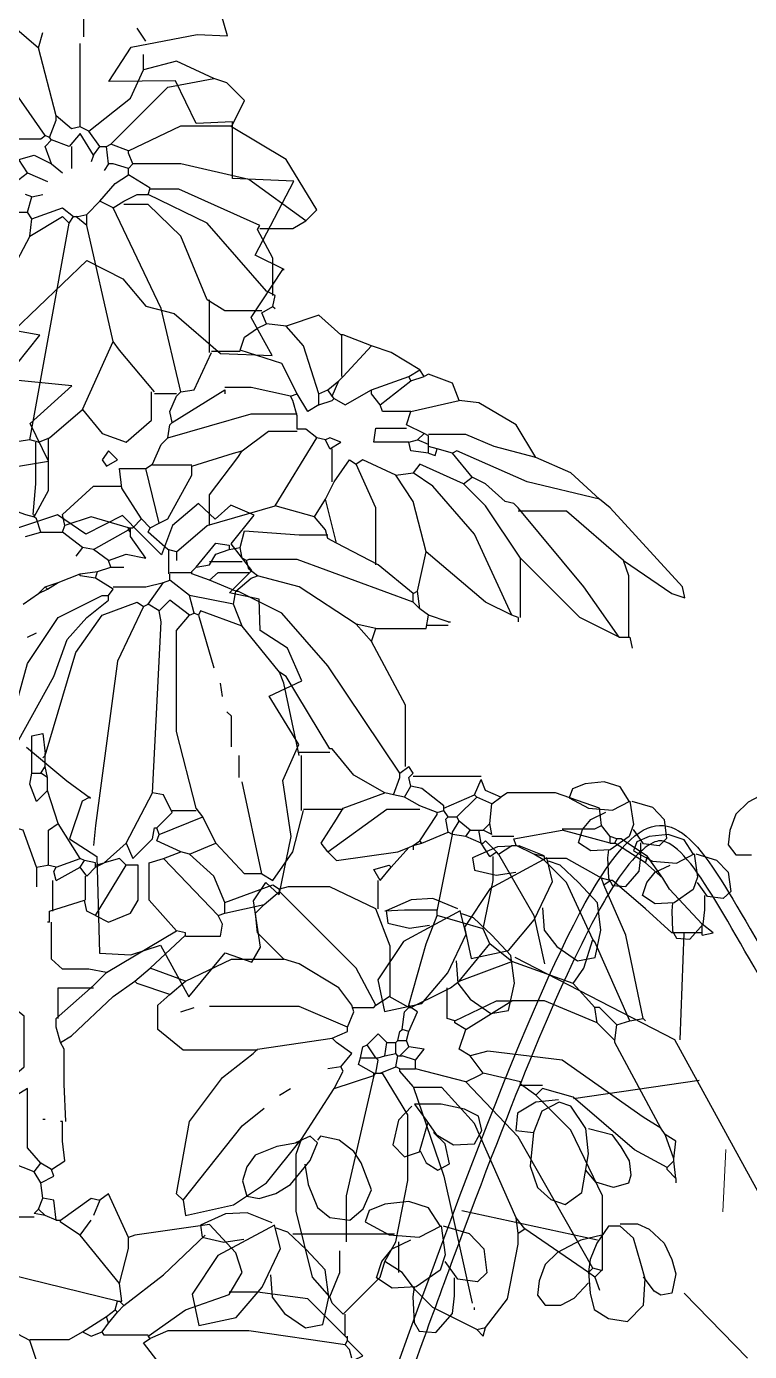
# Model space of a CAD drawing. Header units: metres. Extents: x 10 to 239, y 2 to 253.
# Drawn here: x 24.357 to 26.667, y 180.342 to 184.575 of the extents above; entities that cross this region are included whole.
import ezdxf

# ---------------------------------------------------------------- set-up
doc = ezdxf.new("R2010")
doc.units = ezdxf.units.M
doc.header["$MEASUREMENT"] = 0
doc.layers.add('1lianas', color=9, linetype='Continuous')
doc.layers.add('bloques ARBOLES', color=7, linetype='Continuous', true_color=0xb8d897)

# ---------------------------------------------------------------- blocks, each defined once
blk = doc.blocks.new('A$C3F3B40B0')
at = {"layer": 'bloques ARBOLES'}
for p, q in [((642.1, 1887.6), (617.8, 1885)), ((662.2, 1881.1), (642.1, 1887.6)), ((601.9, 1878.5), (597.7, 1866.9)), ((617.8, 1885), (601.9, 1878.5)), ((673.9, 1863), (662.2, 1881.1)), ((854.9, 1877.2), (825.3, 1861.7)), ((597.7, 1866.9), (622, 1854)), ((622, 1854), (652.7, 1851.4)), ((652.7, 1851.4), (674.9, 1863)), ((674.9, 1863), (679.2, 1833.3)), ((677.1, 1863), (703.5, 1855.3)), ((703.5, 1855.3), (718.4, 1839.7)), ((825.3, 1861.7), (809.4, 1846.2)), ((614.6, 1826.8), (625.2, 1839.7)), ((625.2, 1839.7), (644.2, 1848.8)), ((718.4, 1839.7), (721.5, 1815.2)), ((809.4, 1846.2), (802, 1825.5)), ((609.3, 1810), (614.6, 1826.8)), ((679.2, 1833.3), (673.9, 1817.8)), ((691.9, 1808.7), (679.2, 1826.8)), ((723.6, 1820.4), (699.3, 1817.8)), ((743.8, 1813.9), (723.6, 1820.4)), ((802, 1825.5), (799.9, 1807.4)), ((506.6, 1804.8), (474.8, 1790.6)), ((534.1, 1806.1), (506.6, 1804.8)), ((565.9, 1793.2), (534.1, 1806.1)), ((625.2, 1799.7), (609.3, 1810)), ((673.9, 1817.8), (649.5, 1801)), ((683.4, 1811.3), (679.2, 1799.7)), ((699.3, 1817.8), (683.4, 1811.3)), ((688.7, 1791.9), (688.7, 1810)), ((712, 1806.1), (691.9, 1808.7)), ((721.5, 1815.2), (712, 1806.1)), ((755.4, 1795.8), (743.8, 1813.9)), ((799.9, 1807.4), (809.4, 1794.5)), ((474.8, 1790.6), (477, 1775.1)), ((569.1, 1790.6), (497.1, 1751.8)), ((576.5, 1760.9), (569.1, 1790.6)), ((586, 1781.6), (571.2, 1786.7)), ((649.5, 1801), (625.2, 1799.7)), ((647.4, 1801), (646.4, 1790.6)), ((646.4, 1790.6), (647.4, 1764.8)), ((679.2, 1799.7), (703.5, 1786.7)), ((686.6, 1773.8), (688.7, 1791.9)), ((703.5, 1786.7), (734.2, 1784.2)), ((734.2, 1784.2), (756.5, 1795.8)), ((756.5, 1795.8), (760.7, 1766.1)), ((758.6, 1795.8), (785.1, 1788)), ((785.1, 1788), (799.9, 1772.5)), ((809.4, 1794.5), (829.5, 1794.5)), ((477, 1775.1), (504.5, 1768.6)), ((504.5, 1768.6), (529.9, 1772.5)), ((609.3, 1759.6), (586, 1781.6)), ((669.7, 1754.4), (686.6, 1773.8)), ((696.1, 1759.6), (706.7, 1772.5)), ((706.7, 1772.5), (725.8, 1781.6)), ((799.9, 1772.5), (803.1, 1748)), ((553.2, 1711.8), (576.5, 1760.9)), ((633.7, 1733.7), (609.3, 1759.6)), ((647.4, 1764.8), (652.7, 1755.7)), ((652.7, 1755.7), (669.7, 1754.4)), ((690.8, 1742.8), (696.1, 1759.6)), ((760.7, 1766.1), (755.4, 1750.5)), ((773.4, 1741.5), (760.7, 1759.6)), ((396.5, 1737.6), (364.7, 1723.4)), ((424, 1738.9), (396.5, 1737.6)), ((455.8, 1726), (424, 1738.9)), ((497.1, 1751.8), (464.3, 1702.7)), ((706.7, 1732.4), (690.8, 1742.8)), ((755.4, 1750.5), (731.1, 1733.7)), ((770.2, 1724.7), (770.2, 1742.8)), ((793.5, 1738.9), (773.4, 1741.5)), ((803.1, 1748), (793.5, 1738.9)), ((364.7, 1723.4), (366.9, 1707.9)), ((459, 1723.4), (387, 1684.6)), ((466.4, 1693.7), (459, 1723.4)), ((475.9, 1714.3), (461.1, 1719.5)), ((563.8, 1727.3), (565.9, 1698.8)), ((637.9, 1698.8), (633.7, 1733.7)), ((731.1, 1733.7), (706.7, 1732.4)), ((728.9, 1733.7), (727.9, 1723.4)), ((727.9, 1723.4), (728.9, 1697.5)), ((768.1, 1706.6), (770.2, 1724.7)), ((366.9, 1707.9), (394.4, 1701.4)), ((394.4, 1701.4), (419.8, 1705.3)), ((464.3, 1702.7), (472.7, 1662.6)), ((499.2, 1692.4), (475.9, 1714.3)), ((520.4, 1673), (553.2, 1711.8)), ((751.2, 1687.2), (768.1, 1706.6)), ((443.1, 1644.5), (466.4, 1693.7)), ((523.5, 1666.5), (499.2, 1692.4)), ((565.9, 1698.8), (581.8, 1678.1)), ((630.5, 1663.9), (637.9, 1698.8)), ((728.9, 1697.5), (734.2, 1688.5)), ((734.2, 1688.5), (751.2, 1687.2)), ((738.5, 1559.2), (743.8, 1694.9)), ((387, 1684.6), (354.1, 1635.5)), ((472.7, 1662.6), (520.4, 1673)), ((581.8, 1678.1), (608.2, 1660)), ((453.7, 1660), (455.8, 1631.6)), ((527.8, 1631.6), (523.5, 1666.5)), ((732.1, 1559.2), (528.8, 1663.9)), ((608.2, 1660), (630.5, 1663.9)), ((354.1, 1635.5), (362.6, 1595.4)), ((410.3, 1605.7), (443.1, 1644.5)), ((455.8, 1631.6), (471.7, 1610.9)), ((520.4, 1596.7), (527.8, 1631.6)), ((362.6, 1595.4), (410.3, 1605.7)), ((471.7, 1610.9), (498.1, 1592.8)), ((498.1, 1592.8), (520.4, 1596.7)), ((953.4, 1154.5), (732.1, 1559.2)), ((762.8, 1507.5), (603, 1484.2)), ((583.9, 1482.9), (555.3, 1480.3)), ((397.6, 1475.2), (380.6, 1457.1)), ((434.6, 1477.7), (400.7, 1477.7)), ((400.7, 1477.7), (415.6, 1457.1)), ((464.3, 1471.3), (434.6, 1477.7)), ((482.3, 1462.2), (464.3, 1471.3)), ((532, 1466.1), (529.9, 1444.1)), ((555.3, 1480.3), (532, 1466.1)), ((562.7, 1468.7), (552.1, 1441.5)), ((585, 1480.3), (562.7, 1468.7)), ((599.8, 1475.2), (585, 1480.3)), ((618.8, 1446.7), (599.8, 1475.2)), ((380.6, 1457.1), (373.2, 1426)), ((407.1, 1417), (417.7, 1453.2)), ((415.6, 1457.1), (428.3, 1439)), ((486.5, 1444.1), (482.3, 1462.2)), ((268.1, 1436.7), (249.6, 1428.6)), ((277.4, 1428.6), (268.1, 1436.7)), ((281.4, 1436.7), (277.4, 1431.8)), ((305.2, 1431.8), (281.4, 1436.7)), ((439.9, 1427.3), (425.1, 1441.5)), ((428.3, 1439), (450.5, 1426)), ((477, 1427.3), (486.5, 1444.1)), ((529.9, 1444.1), (552.1, 1441.5)), ((552.1, 1441.5), (547.9, 1398.9)), ((622, 1414.4), (618.8, 1446.7)), ((622, 1446.7), (651.7, 1439)), ((651.7, 1439), (663.3, 1423.4)), ((225.8, 1423.8), (198, 1412.5)), ((252.2, 1428.6), (225.8, 1423.8)), ((268.1, 1406), (277.4, 1428.6)), ((323.7, 1417.3), (305.2, 1431.8)), ((333, 1402.8), (323.7, 1417.3)), ((373.2, 1426), (388, 1410.5)), ((388, 1410.5), (407.1, 1417)), ((408.1, 1418.3), (415.6, 1402.8)), ((445.2, 1401.5), (439.9, 1427.3)), ((450.5, 1426), (477, 1427.3)), ((663.3, 1423.4), (673.9, 1405.3)), ((198, 1412.5), (187.4, 1397.9)), ((243, 1375.3), (268.1, 1406)), ((261.5, 1401.1), (265.5, 1375.3)), ((346.2, 1368.8), (333, 1402.8)), ((415.6, 1402.8), (430.4, 1393.7)), ((430.4, 1393.7), (445.2, 1401.5)), ((547.9, 1398.9), (557.4, 1371.7)), ((613.5, 1365.3), (622, 1414.4)), ((673.9, 1405.3), (676, 1387.2)), ((187.4, 1397.9), (182.1, 1380.1)), ((631.5, 1378.2), (618.8, 1393.7)), ((676, 1387.2), (672.8, 1376.9)), ((182.1, 1380.1), (187.4, 1360.7)), ((224.5, 1364), (243, 1375.3)), ((265.5, 1375.3), (277.4, 1346.2)), ((335.6, 1344.6), (346.2, 1368.8)), ((557.4, 1371.7), (574.4, 1356.2)), ((592.4, 1349.8), (613.5, 1365.3)), ((653.8, 1371.7), (631.5, 1378.2)), ((672.8, 1376.9), (653.8, 1371.7)), ((187.4, 1360.7), (203.3, 1357.5)), ((203.3, 1357.5), (224.5, 1364)), ((363.1, 1350.4), (343.3, 1342.3)), ((393.6, 1353.6), (363.1, 1350.4)), ((418.7, 1345.6), (393.6, 1353.6)), ((574.4, 1356.2), (592.4, 1349.8)), ((160.4, 1338.1), (128.6, 1323.9)), ((187.9, 1339.4), (160.4, 1338.1)), ((219.7, 1326.5), (187.9, 1339.4)), ((277.4, 1346.2), (293.3, 1333.3)), ((293.3, 1333.3), (318.4, 1330)), ((318.4, 1330), (335.6, 1344.6)), ((343.3, 1342.3), (338, 1327.8)), ((433.3, 1322.9), (418.7, 1345.6)), ((633.7, 1304.5), (461.1, 1342)), ((128.6, 1323.9), (130.8, 1308.4)), ((222.9, 1323.9), (150.9, 1285.1)), ((230.3, 1294.2), (222.9, 1323.9)), ((239.8, 1314.8), (225, 1320)), ((263.1, 1292.9), (239.8, 1314.8)), ((338, 1327.8), (368.4, 1311.6)), ((406.8, 1308.4), (434.6, 1322.9)), ((434.6, 1322.9), (439.9, 1285.8)), ((437.3, 1322.9), (470.3, 1313.2)), ((647.4, 1322.6), (632.6, 1300.6)), ((662.2, 1322.6), (647.4, 1322.6)), ((662.2, 1325.2), (684.5, 1325.2)), ((679.2, 1307.1), (662.2, 1322.6)), ((684.5, 1325.2), (699.3, 1318.7)), ((699.3, 1318.7), (718.4, 1300.6)), ((130.8, 1308.4), (158.3, 1301.9)), ((158.3, 1301.9), (183.7, 1305.8)), ((375.3, 1312.3), (246.2, 1312.3)), ((368.4, 1311.6), (406.8, 1308.4)), ((372.4, 1293.8), (396.2, 1305.1)), ((470.3, 1313.2), (488.9, 1293.8)), ((612.5, 1304.5), (582.8, 1289)), ((638.9, 1311), (612.5, 1304.5)), ((632.6, 1300.6), (624.1, 1279.9)), ((688.7, 1274.8), (679.2, 1307.1)), ((718.4, 1300.6), (727.9, 1279.9)), ((150.9, 1285.1), (118, 1236)), ((207, 1245), (230.3, 1294.2)), ((287.4, 1267), (263.1, 1292.9)), ((359.2, 1277.7), (372.4, 1293.8)), ((439.9, 1285.8), (433.3, 1266.4)), ((488.9, 1293.8), (492.8, 1263.1)), ((582.8, 1289), (567, 1273.5)), ((291.7, 1232.1), (287.4, 1267)), ((352.6, 1256.7), (359.2, 1277.7)), ((433.3, 1266.4), (402.8, 1245.4)), ((455.8, 1255), (439.9, 1277.7)), ((567, 1273.5), (559.5, 1252.8)), ((624.1, 1279.9), (622, 1264.4)), ((622, 1264.4), (624.1, 1237.3)), ((694, 1255.4), (688.7, 1274.8)), ((727.9, 1279.9), (733.2, 1261.8)), ((217.6, 1260.5), (219.7, 1232.1)), ((372.4, 1243.7), (352.6, 1256.7)), ((451.8, 1234), (451.8, 1256.7)), ((480.9, 1251.8), (455.8, 1255)), ((492.8, 1263.1), (480.9, 1251.8)), ((559.5, 1252.8), (557.4, 1234.7)), ((604, 1230.8), (622, 1250.2)), ((705.6, 1239.9), (691.9, 1258)), ((691.9, 1221.8), (694, 1255.4)), ((733.2, 1261.8), (727.9, 1237.3)), ((118, 1236), (126.5, 1195.9)), ((174.2, 1206.2), (207, 1245)), ((219.7, 1232.1), (235.6, 1211.4)), ((284.3, 1197.2), (291.7, 1232.1)), ((402.8, 1245.4), (372.4, 1243.7)), ((400.2, 1245.4), (398.9, 1232.4)), ((398.9, 1232.4), (400.2, 1200.1)), ((449.2, 1211.4), (451.8, 1234)), ((557.4, 1234.7), (567, 1221.8)), ((587.1, 1221.8), (604, 1230.8)), ((624.1, 1237.3), (629.4, 1216.6)), ((714.1, 1234.7), (705.6, 1239.9)), ((727.9, 1237.3), (714.1, 1234.7)), ((824.2, 1154.5), (743.8, 1237.3)), ((567, 1221.8), (587.1, 1221.8)), ((629.4, 1216.6), (647.4, 1205)), ((671.8, 1201.1), (691.9, 1221.8)), ((126.5, 1195.9), (174.2, 1206.2)), ((235.6, 1211.4), (262, 1193.3)), ((262, 1193.3), (284.3, 1197.2)), ((400.2, 1200.1), (406.8, 1188.8)), ((428, 1187.2), (449.2, 1211.4)), ((647.4, 1205), (671.8, 1201.1)), ((406.8, 1188.8), (428, 1187.2))]:
    blk.add_line(p, q, dxfattribs=at)
blk = doc.blocks.new('Palm2-e')
at = {"layer": 'bloques ARBOLES', "lineweight": 5}
blk.add_line((-1.9238, 1.9833), (-1.9329, 1.7841), dxfattribs=at)
blk = doc.blocks.new('A$C1A515F75')
at = {"linetype": 'Continuous'}
for points in [[(527.1, 2062.5), (527.1, 2033.2)], [(474.8, 2029.5), (482.1, 2040.5)], [(682, 2016.7), (654.5, 2035), (612.3, 2041.4), (584.8, 2041.4), (564.7, 2024)], [(564.7, 2024), (561, 2036.9)], [(476.7, 2005.7), (476.7, 2018.5)], [(529.8, 1958), (529.8, 2027.7)], [(550, 1967.2), (564.7, 2024)], [(418, 1998.4), (449.2, 2013), (476.7, 2005.7)], [(403.3, 1958), (392.3, 1980), (407, 1994.7), (418, 1998.4)], [(504.2, 1943.4), (456.5, 1991), (418, 1998.4)], [(522.5, 1954.4), (487.7, 1981.9), (476.7, 2005.7)], [(559.2, 1950.7), (592.2, 1998.4)], [(529.8, 1958), (537.2, 1956.2), (550, 1967.2)], [(555.5, 1948.9), (550, 1963.5), (550, 1967.2)], [(341, 1879.2), (331.8, 1888.4), (357.5, 1930.5), (403.3, 1958)], [(489.5, 1937.9), (445.5, 1958.9), (403.3, 1958.9)], [(513.3, 1941.5), (522.5, 1954.4)], [(518.8, 1934.2), (529.8, 1952.5), (539, 1941.5)], [(522.5, 1954.4), (529.8, 1958)], [(489.5, 1937.9), (504.2, 1943.4)], [(507.8, 1941.5), (504.2, 1943.4)], [(506, 1926.9), (507.8, 1941.5)], [(513.3, 1941.5), (507.8, 1941.5)], [(518.8, 1934.2), (513.3, 1941.5)], [(537.2, 1941.5), (537.2, 1923.2)], [(539, 1941.5), (553.7, 1947)], [(553.7, 1947), (555.5, 1948.9)], [(553.7, 1926.9), (559.2, 1941.5), (553.7, 1947)], [(555.5, 1948.9), (559.2, 1950.7)], [(586.7, 1947.9), (562.8, 1947.9), (559.2, 1950.7)], [(485.8, 1926.9), (489.5, 1936), (489.5, 1937.9)], [(518.8, 1934.2), (520.7, 1928.7)], [(573.8, 1919.5), (581.2, 1930.5), (568.3, 1934.2), (553.7, 1926.9)], [(341, 1879.2), (388.7, 1914), (445.5, 1926.9), (485.8, 1926.9)], [(489.5, 1923.2), (485.8, 1926.9)], [(489.5, 1923.2), (502.3, 1926.9), (506, 1926.9)], [(489.5, 1917.7), (489.5, 1923.2)], [(506, 1926.9), (509.7, 1921.4)], [(553.7, 1926.9), (544.5, 1919.5)], [(573.8, 1919.5), (557.3, 1912.2)], [(581.2, 1914), (573.8, 1919.5)], [(471.2, 1906.7), (489.5, 1917.7)], [(513.3, 1895.7), (500.5, 1910.4), (489.5, 1917.7)], [(366.7, 1816.9), (374, 1820.5), (423.5, 1877.4), (473, 1901.2)], [(379.5, 1875.5), (447.3, 1905.8), (471.2, 1905.8)], [(473, 1901.2), (471.2, 1906.7)], [(493.2, 1895.7), (482.1, 1901.2), (473, 1901.2)], [(570.2, 1899.4), (561, 1901.2)], [(570.2, 1899.4), (575.7, 1901.2)], [(573.8, 1886.5), (570.2, 1899.4)], [(423.5, 1813.2), (445.5, 1866.4), (473, 1892.9), (493.2, 1892.9)], [(445.5, 1736.2), (462, 1805.9), (502.3, 1890.2)], [(502.3, 1890.2), (493.2, 1895.7)], [(502.3, 1890.2), (513.3, 1895.7)], [(524.3, 1884.7), (513.3, 1895.7)], [(570.2, 1881), (544.5, 1890.2), (535.3, 1882.9)], [(570.2, 1881), (573.8, 1886.5)], [(581.2, 1886.5), (573.8, 1886.5)], [(379.5, 1872.8), (352, 1872.8), (341, 1879.2)], [(368.5, 1816.9), (368.5, 1848), (381.3, 1871.9), (379.5, 1875.5)], [(502.3, 1778.4), (524.3, 1875.5)], [(524.3, 1875.5), (524.3, 1884.7)], [(531.7, 1882.9), (524.3, 1884.7)], [(524.3, 1875.5), (533.5, 1882.9)], [(533.5, 1882.9), (531.7, 1882.9)], [(535.3, 1882.9), (533.5, 1882.9)], [(539, 1877.4), (535.3, 1882.9)], [(572, 1866.4), (544.5, 1882.9), (539, 1877.4)], [(572, 1695.9), (539, 1877.4)], [(572, 1866.4), (570.2, 1881)], [(572, 1866.4), (588.5, 1835.2)], [(368.5, 1807.7), (366.7, 1816.9)], [(368.5, 1807.7), (366.7, 1805.9)], [(377.7, 1802.2), (368.5, 1807.7)], [(377.7, 1804), (408.8, 1804), (423.5, 1813.2)], [(421.7, 1769.2), (421.7, 1813.2)], [(311.7, 1783.9), (330, 1800.4), (357.5, 1791.2)], [(374, 1793), (377.7, 1802.2)], [(330, 1734.4), (342.8, 1774.7), (357.5, 1791.2)], [(357.5, 1791.2), (374, 1793)], [(396, 1771), (392.3, 1782), (381.3, 1789.4), (374, 1793)], [(245.7, 1754.5), (269.5, 1769.2), (286, 1774.7)], [(286, 1774.7), (309.8, 1783.9), (311.7, 1783.9)], [(309.8, 1749), (286, 1774.7)], [(310.8, 1749), (310.8, 1783.9)], [(467.5, 1736.2), (496.8, 1771), (502.3, 1778.4)], [(528, 1721.5), (502.3, 1778.4)], [(348.3, 1734.4), (361.2, 1760), (396, 1771)], [(419.8, 1770.1), (396, 1770.1)], [(445.5, 1736.2), (434.5, 1738), (419.8, 1769.2)], [(242, 1749), (245.7, 1754.5)], [(254.8, 1749), (245.7, 1754.5)], [(212.7, 1728.9), (218.2, 1743.5), (238.3, 1750.9), (242, 1749)], [(253, 1745.4), (242, 1749)], [(253, 1745.4), (254.8, 1749)], [(278.7, 1725.2), (253, 1745.4)], [(286, 1738), (254.8, 1749)], [(313.5, 1745.4), (309.8, 1749)], [(319, 1732.5), (313.5, 1745.4)], [(322.7, 1738), (313.5, 1745.4)], [(278.7, 1725.2), (286, 1734.4), (286, 1738)], [(317.2, 1730.7), (308, 1725.2), (286, 1738)], [(317.2, 1730.7), (319, 1732.5)], [(330, 1725.2), (319, 1728.9), (317.2, 1730.7)], [(319, 1732.5), (322.7, 1738)], [(330, 1734.4), (322.7, 1738)], [(330, 1725.2), (330, 1734.4)], [(330, 1725.2), (339.2, 1719.7), (348.3, 1734.4)], [(353.8, 1732.5), (348.3, 1734.4)], [(348.3, 1716), (352, 1728.9), (353.8, 1732.5)], [(353.8, 1732.5), (386.8, 1739.9), (408.8, 1739.9)], [(452.8, 1710.5), (408.8, 1738)], [(408.8, 1738), (408.8, 1734.4)], [(449.2, 1732.5), (445.5, 1736.2)], [(449.2, 1734.4), (467.5, 1734.4)], [(452.8, 1710.5), (454.7, 1719.7), (449.2, 1732.5)], [(528, 1721.5), (511.5, 1701.4), (491.3, 1694), (470.2, 1712.4), (470.2, 1736.2)], [(148.5, 1681.2), (165, 1708.7), (196.2, 1727), (212.7, 1728.9)], [(253, 1719.7), (212.7, 1728.9)], [(253, 1719.7), (276.8, 1719.7), (278.7, 1725.2)], [(256.7, 1708.7), (253, 1719.7)], [(555.5, 1697.7), (528, 1721.5)], [(242, 1701.4), (256.7, 1708.7)], [(456.5, 1697.7), (386.8, 1717.9), (348.3, 1717.9)], [(348.3, 1705), (348.3, 1716)], [(456.5, 1697.7), (454.7, 1708.7), (452.8, 1710.5)], [(148.5, 1681.2), (183.3, 1690.4), (207.2, 1700.4), (238.3, 1700.4)], [(238.3, 1699.5), (242, 1701.4)], [(238.3, 1694), (238.3, 1699.5)], [(247.5, 1695.9), (242, 1701.4)], [(254.8, 1694), (284.2, 1694), (282.3, 1705.9), (256.7, 1705.9)], [(320.8, 1688.5), (311.7, 1694), (320.8, 1697.7), (324.5, 1695.9)], [(324.5, 1695.9), (331.8, 1697.7)], [(331.8, 1697.7), (341, 1705), (348.3, 1705)], [(366.7, 1640.9), (331.8, 1697.7)], [(394.2, 1686.7), (372.2, 1703.2), (348.3, 1703.2)], [(469.3, 1675.7), (462, 1692.2), (456.5, 1697.7)], [(564.7, 1694), (555.5, 1697.7)], [(568.3, 1631.7), (556.4, 1653.7), (556.4, 1697.7)], [(572, 1695.9), (584.8, 1694), (590.3, 1697.7)], [(95.3, 1646.4), (155.8, 1661), (214.5, 1686.7), (218.2, 1684.9)], [(218.2, 1684.9), (231, 1688.5)], [(231, 1688.5), (238.3, 1690.4)], [(238.3, 1684.9), (232.8, 1683), (231, 1688.5)], [(238.3, 1692.2), (247.5, 1695.9)], [(238.3, 1684.9), (253, 1686.7), (254.8, 1694)], [(238.3, 1692.2), (238.3, 1694)], [(238.3, 1690.4), (238.3, 1692.2)], [(238.3, 1684.9), (238.3, 1690.4)], [(254.8, 1694), (247.5, 1695.9)], [(319, 1661), (319, 1688.5)], [(320.8, 1688.5), (324.5, 1695.9)], [(421.7, 1624.4), (421.7, 1650), (397.8, 1681.2), (394.2, 1686.7)], [(436.3, 1673.9), (401.5, 1684.9), (394.2, 1686.7)], [(507.8, 1673.9), (498.7, 1679.4), (506, 1686.7), (511.5, 1679.4), (507.8, 1673.9)], [(564.7, 1694), (572, 1695.9)], [(569.3, 1633.5), (567, 1659.2), (567, 1694)], [(95.3, 1646.4), (119.2, 1668.4), (148.5, 1681.2)], [(201.7, 1664.7), (218.2, 1684.9)], [(209, 1659.2), (245.7, 1675.7), (251.2, 1668.4)], [(265.8, 1666.5), (293.3, 1679.4), (298.9, 1675.7)], [(282.3, 1591.4), (282.3, 1639), (298.9, 1675.7)], [(317.2, 1661), (304.3, 1679.4), (298.9, 1675.7)], [(436.3, 1674.8), (469.3, 1674.8)], [(474.8, 1672), (469.3, 1675.7)], [(168.7, 1549.2), (199.8, 1617), (234.7, 1657.4), (251.2, 1668.4)], [(174.2, 1644.5), (190.7, 1659.2), (201.7, 1664.7)], [(209, 1659.2), (201.7, 1664.7)], [(240.2, 1602.4), (251.2, 1644.5), (265.8, 1666.5)], [(265.8, 1666.5), (251.2, 1668.4)], [(463.8, 1626.2), (456.5, 1629.9), (436.3, 1666.5), (436.3, 1673.9)], [(463.8, 1626.2), (474.8, 1672)], [(495, 1655.5), (496.8, 1672), (476.7, 1672), (474.8, 1672)], [(161.4, 1596.9), (190.7, 1640.9), (209, 1659.2)], [(324.5, 1646.4), (317.2, 1661)], [(478.5, 1629.9), (495, 1655.5)], [(542.6, 1624.4), (544.5, 1633.5), (518.8, 1657.4), (495, 1657.4)], [(75.2, 1595), (34.8, 1567.5), (23.9, 1563.9), (25.7, 1573), (86.2, 1639), (95.3, 1646.4)], [(163.2, 1639), (166.8, 1642.7)], [(166.8, 1642.7), (174.2, 1644.5)], [(166.8, 1642.7), (174.2, 1644.5)], [(315.3, 1609.7), (324.5, 1646.4)], [(333.7, 1631.7), (324.5, 1646.4)], [(75.2, 1595), (122.8, 1636.3), (163.2, 1636.3)], [(78.8, 1530.9), (108.2, 1573), (163.2, 1639)], [(322.7, 1613.4), (324.5, 1620.7), (333.7, 1631.7)], [(333.7, 1631.7), (366.7, 1640.9)], [(423.5, 1624.4), (366.7, 1640.9)], [(471.2, 1622.5), (478.5, 1629.9)], [(485.8, 1622.5), (478.5, 1629.9)], [(489.5, 1622.5), (520.7, 1631.7), (542.6, 1624.4)], [(562.8, 1618.9), (566.5, 1629.9), (568.3, 1631.7)], [(601.3, 1631.7), (595.8, 1640.9), (575.7, 1633.5), (568.3, 1631.7)], [(568.3, 1631.7), (568.3, 1633.5)], [(396, 1606), (392.3, 1619.8), (346.5, 1616.6), (322.7, 1616.6)], [(449.2, 1602.4), (423.5, 1624.4)], [(456.5, 1604.2), (473, 1618.9), (471.2, 1622.5)], [(471.2, 1622.5), (463.8, 1626.2)], [(506, 1595), (491.3, 1600.5), (474.8, 1596.9), (487.7, 1615.2), (487.7, 1618.9)], [(487.7, 1622.5), (485.8, 1622.5)], [(487.7, 1618.9), (487.7, 1622.5)], [(489.5, 1620.7), (487.7, 1622.5)], [(489.5, 1622.5), (487.7, 1622.5)], [(487.7, 1618.9), (489.5, 1620.7)], [(489.5, 1620.7), (489.5, 1622.5)], [(518.8, 1604.2), (489.5, 1620.7)], [(528, 1606), (544.5, 1618.9)], [(544.5, 1618.9), (542.6, 1624.4)], [(562.8, 1618.9), (544.5, 1618.9)], [(575.7, 1615.2), (562.8, 1618.9)], [(280.5, 1591.4), (315.3, 1609.7)], [(315.3, 1609.7), (322.7, 1613.4)], [(432.7, 1589.5), (416.2, 1609.7), (405.1, 1607.9), (405.1, 1604.2)], [(78.8, 1530.9), (111.8, 1547.4), (161.4, 1596.9)], [(161.4, 1547.4), (161.4, 1569.4), (161.4, 1596.9)], [(168.7, 1549.2), (190.7, 1560.2), (240.2, 1602.4)], [(247.5, 1569.4), (240.2, 1602.4)], [(390.5, 1595), (394.2, 1596.9)], [(394.2, 1596.9), (396, 1606)], [(405.1, 1604.2), (396, 1606)], [(421.7, 1591.4), (416.2, 1600.5), (405.1, 1604.2)], [(449.2, 1602.4), (456.5, 1604.2)], [(449.2, 1602.4), (449.2, 1595)], [(455.6, 1584), (455.6, 1604.2)], [(506, 1595), (518.8, 1604.2)], [(518.8, 1604.2), (528, 1606)], [(528, 1606), (533.5, 1598.7)], [(70.6, 1530.9), (70.6, 1582.2), (75.2, 1595)], [(251.2, 1560.2), (348.3, 1595.9), (388.7, 1595.9), (390.5, 1595)], [(251.2, 1567.5), (280.5, 1591.4)], [(381.3, 1582.2), (388.7, 1587.7)], [(388.7, 1587.7), (390.5, 1595)], [(421.7, 1594.1), (394.2, 1594.1)], [(432.7, 1589.5), (421.7, 1591.4)], [(421.7, 1578.5), (436.3, 1584), (436.3, 1585.9)], [(436.3, 1585.9), (432.7, 1589.5)], [(504.2, 1589.5), (493.2, 1589.5)], [(504.2, 1589.5), (506, 1595)], [(515.2, 1585.9), (504.2, 1589.5)], [(517, 1580.4), (515.2, 1585.9)], [(529.8, 1584), (515.2, 1585.9)], [(298.9, 1541.9), (346.5, 1573), (381.3, 1582.2)], [(399.7, 1569.4), (386.8, 1580.4), (381.3, 1582.2)], [(421.7, 1578.5), (414.3, 1584.9), (388.7, 1584.9)], [(399.7, 1569.4), (421.7, 1578.5)], [(454.7, 1584.9), (436.3, 1584.9)], [(438.2, 1565.7), (454.7, 1578.5)], [(454.7, 1578.5), (454.7, 1584)], [(460.2, 1576.7), (454.7, 1578.5)], [(473, 1558.4), (460.2, 1576.7)], [(502.3, 1573), (474.8, 1573), (460.2, 1576.7)], [(502.3, 1571.2), (517, 1580.4)], [(517, 1580.4), (529.8, 1582.2), (529.8, 1584)], [(548.2, 1576.7), (529.8, 1584)], [(557.3, 1571.2), (548.2, 1576.7)], [(559.2, 1573), (548.2, 1576.7)], [(245.7, 1554.7), (247.5, 1569.4)], [(251.2, 1567.5), (247.5, 1569.4)], [(251.2, 1560.2), (251.2, 1567.5)], [(262.2, 1417.2), (322.7, 1507), (361.2, 1551), (397.8, 1569.4)], [(399.7, 1569.4), (397.8, 1569.4)], [(401.5, 1558.4), (399.7, 1569.4)], [(401.5, 1558.4), (438.2, 1565.7)], [(434.5, 1551), (438.2, 1565.7)], [(506, 1565.7), (502.3, 1571.2)], [(595.8, 1430), (573.8, 1508.9), (548.2, 1547.4), (511.5, 1565.7), (506, 1565.7)], [(595.8, 1430), (588.5, 1431.9), (551.8, 1497.9), (540.8, 1529), (524.3, 1547.4), (506, 1562), (506, 1565.7)], [(557.3, 1571.2), (559.2, 1573)], [(564.7, 1567.5), (557.3, 1571.2)], [(564.7, 1567.5), (559.2, 1573)], [(577.5, 1558.4), (564.7, 1567.5)], [(577.5, 1558.4), (564.7, 1567.5)], [(238.3, 1549.2), (245.7, 1554.7)], [(245.7, 1554.7), (251.2, 1560.2)], [(394.2, 1540), (401.5, 1558.4)], [(394.2, 1540), (429, 1552.9), (430.8, 1549.2)], [(438.2, 1549.2), (454.7, 1562), (463.8, 1552.9)], [(469.3, 1400.7), (462, 1543.7), (463.8, 1552.9)], [(463.8, 1552.9), (473, 1558.4)], [(476.7, 1556.5), (473, 1558.4)], [(559.2, 1431.9), (533.5, 1518), (511.5, 1549.2), (482.1, 1560.2), (476.7, 1556.5)], [(476.7, 1556.5), (498.7, 1510.7), (517, 1373.2), (518.8, 1356.7)], [(163.2, 1547.4), (168.7, 1549.2)], [(163.2, 1547.4), (163.2, 1543.7)], [(221.8, 1543.7), (220, 1543.7)], [(221.8, 1543.7), (238.3, 1549.2)], [(240.2, 1538.2), (238.3, 1549.2)], [(282.3, 1538.2), (298.9, 1541.9)], [(286, 1527.2), (298.9, 1541.9)], [(430.8, 1549.2), (418, 1505.2)], [(430.8, 1549.2), (434.5, 1551)], [(432.7, 1387.9), (449.2, 1452), (449.2, 1536.4), (438.2, 1549.2)], [(438.2, 1549.2), (434.5, 1551)], [(69.7, 1530.9), (67.8, 1521.7)], [(78.8, 1530.9), (69.7, 1530.9)], [(240.2, 1540.9), (221.8, 1540.9)], [(282.3, 1538.2), (240.2, 1538.2)], [(286, 1527.2), (282.3, 1538.2)], [(363, 1501.5), (394.2, 1540)], [(573.8, 1530.9), (566.5, 1534.5)], [(257.6, 1422.7), (257.6, 1474), (286, 1527.2)], [(320.8, 1437.4), (357.5, 1497.9), (363, 1501.5)], [(346.5, 1431.9), (359.3, 1492.4), (363, 1501.5)], [(410.7, 1481.4), (412.5, 1492.4)], [(403.3, 1439.2), (403.3, 1464.9), (407, 1468.5)], [(570.2, 1417.2), (570.2, 1448.4), (561, 1450.2), (559.2, 1433.7)], [(275, 1400.7), (300.7, 1415.4), (319, 1437.4), (320.8, 1437.4)], [(346.5, 1434.6), (320.8, 1434.6)], [(344.7, 1386), (344.7, 1431.9)], [(396.9, 1413.5), (396.9, 1431.9)], [(559.2, 1431.9), (559.2, 1433.7)], [(559.2, 1422.7), (559.2, 1431.9)], [(559.2, 1431.9), (561, 1430)], [(251.2, 1417.2), (254.8, 1422.7)], [(262.2, 1417.2), (254.8, 1422.7)], [(557.3, 1413.5), (559.2, 1422.7)], [(562.8, 1417.2), (559.2, 1422.7)], [(177.8, 1397), (190.7, 1402.5), (194.3, 1411.7)], [(194.3, 1414.4), (251.2, 1414.4)], [(199.8, 1398.9), (194.3, 1411.7)], [(253, 1406.2), (254.8, 1413.5), (251.2, 1417.2)], [(267.6, 1398.9), (262.2, 1413.5), (262.2, 1417.2)], [(377.7, 1332.9), (394.2, 1409.9)], [(557.3, 1402.5), (566.5, 1393.4), (572, 1408), (570.2, 1417.2)], [(557.3, 1413.5), (562.8, 1417.2)], [(557.3, 1402.5), (557.3, 1413.5)], [(570.2, 1417.2), (562.8, 1417.2)], [(93.5, 1373.2), (95.3, 1387.9), (132, 1400.7), (172.3, 1400.7), (177.8, 1397)], [(185.2, 1391.5), (177.8, 1397)], [(185.2, 1391.5), (198, 1397)], [(198, 1397), (199.8, 1398.9)], [(214.5, 1380.5), (198, 1397)], [(225.5, 1387.9), (199.8, 1398.9)], [(225.5, 1389.7), (243.8, 1404.4), (253, 1406.2)], [(245.7, 1389.7), (258.5, 1397)], [(258.5, 1397), (253, 1406.2)], [(258.5, 1397), (267.6, 1398.9)], [(267.6, 1398.9), (275, 1400.7)], [(309.8, 1387.9), (275, 1400.7)], [(452.8, 1384.2), (460.2, 1398.9), (469.3, 1400.7)], [(491.3, 1358.5), (469.3, 1400.7)], [(548.2, 1375), (557.3, 1402.5)], [(187, 1375), (185.2, 1391.5)], [(221.8, 1380.5), (225.5, 1386)], [(225.5, 1387.9), (225.5, 1389.7)], [(225.5, 1386), (225.5, 1387.9)], [(231, 1384.2), (225.5, 1386)], [(231, 1384.2), (245.7, 1389.7)], [(322.7, 1351.2), (273.2, 1386.9), (245.7, 1386.9)], [(322.7, 1351.2), (328.2, 1358.5), (315.3, 1378.7), (309.8, 1387.9)], [(342.8, 1386.9), (309.8, 1386.9)], [(377.7, 1332.9), (368.5, 1327.4), (352, 1351.2), (342.8, 1386)], [(427.2, 1380.5), (432.7, 1387.9)], [(452.8, 1386), (432.7, 1386)], [(185.2, 1365.9), (187, 1375)], [(192.5, 1369.5), (187, 1375)], [(203.5, 1369.5), (212.7, 1376.9)], [(212.7, 1376.9), (214.5, 1380.5)], [(218.2, 1367.7), (212.7, 1376.9)], [(221.8, 1380.5), (214.5, 1380.5)], [(221.8, 1367.7), (223.7, 1378.7), (221.8, 1380.5)], [(245.7, 1360.4), (231, 1382.4), (231, 1384.2)], [(416.2, 1358.5), (427.2, 1380.5)], [(463.8, 1365.9), (427.2, 1380.5)], [(465.7, 1371.4), (452.8, 1384.2)], [(529.8, 1345.7), (548.2, 1375)], [(556.4, 1340.2), (556.4, 1369.5), (548.2, 1375)], [(80.7, 1362.2), (86.2, 1364)], [(86.2, 1364), (93.5, 1373.2)], [(86.2, 1358.5), (126.5, 1369.5)], [(86.2, 1358.5), (86.2, 1364)], [(126.5, 1370.4), (99, 1370.4), (93.5, 1373.2)], [(166.8, 1362.2), (126.5, 1369.5)], [(166.8, 1364), (185.2, 1364)], [(185.2, 1365.9), (192.5, 1369.5)], [(196.2, 1369.5), (192.5, 1369.5)], [(194.3, 1358.5), (196.2, 1369.5)], [(194.3, 1358.5), (207.2, 1364)], [(203.5, 1369.5), (196.2, 1369.5)], [(207.2, 1364), (203.5, 1369.5)], [(207.2, 1364), (218.2, 1365.9)], [(218.2, 1365.9), (221.8, 1367.7)], [(218.2, 1365.9), (218.2, 1367.7)], [(231, 1301.7), (218.2, 1365.9)], [(243.8, 1358.5), (221.8, 1367.7)], [(445.5, 1351.2), (465.7, 1360.4), (463.8, 1365.9)], [(463.8, 1365.9), (465.7, 1371.4)], [(491.3, 1358.5), (485.8, 1345.7), (469.3, 1362.2), (467.5, 1371.4), (465.7, 1371.4)], [(566.5, 1338.4), (577.5, 1369.5), (584.8, 1371.4)], [(55, 1347.5), (77, 1362.2), (80.7, 1362.2)], [(56.8, 1342), (82.5, 1358.5)], [(82.5, 1358.5), (80.7, 1362.2)], [(86.2, 1358.5), (82.5, 1358.5)], [(150.3, 1349.4), (165, 1356.7)], [(165, 1356.7), (166.8, 1362.2)], [(179.7, 1349.4), (168.7, 1356.7), (165, 1356.7)], [(181.5, 1351.2), (190.7, 1360.4), (192.5, 1358.5)], [(187, 1347.5), (194.3, 1358.5)], [(194.3, 1358.5), (192.5, 1358.5)], [(243.8, 1358.5), (245.7, 1360.4)], [(251.2, 1356.7), (243.8, 1358.5)], [(251.2, 1356.7), (245.7, 1360.4)], [(254.8, 1354.9), (251.2, 1356.7)], [(251.2, 1356.7), (251.2, 1353)], [(269.5, 1338.4), (254.8, 1354.9)], [(322.7, 1351.2), (315.3, 1343.9), (264, 1351.2), (254.8, 1354.9)], [(377.7, 1332.9), (392.3, 1332.9), (416.2, 1358.5)], [(438.2, 1349.4), (416.2, 1358.5)], [(509.7, 1342), (491.3, 1358.5)], [(42.2, 1329.2), (55, 1347.5)], [(42.2, 1329.2), (56.8, 1342)], [(56.8, 1342), (55, 1347.5)], [(93.5, 1329.2), (122.8, 1345.7), (141.2, 1345.7)], [(100.8, 1277.9), (122.8, 1325.5), (141.2, 1343.9)], [(141.2, 1343.9), (150.3, 1349.4)], [(141.2, 1347.5), (150.3, 1349.4)], [(179.7, 1349.4), (150.3, 1298), (141.2, 1257.7)], [(141.2, 1343.9), (141.2, 1347.5)], [(179.7, 1349.4), (181.5, 1351.2)], [(187, 1347.5), (181.5, 1351.2)], [(192.5, 1287), (184.3, 1327.4), (184.3, 1347.5)], [(408.8, 1309), (418, 1331), (438.2, 1349.4)], [(414.3, 1298), (460.2, 1345.7)], [(438.2, 1349.4), (445.5, 1351.2)], [(460.2, 1345.7), (445.5, 1351.2)], [(449.2, 1285.2), (472.1, 1310.9), (472.1, 1342), (460.2, 1345.7)], [(491.3, 1340.2), (496.8, 1345.7), (509.7, 1342)], [(517, 1338.4), (509.7, 1342)], [(517, 1340.2), (509.7, 1342)], [(517, 1342), (526.2, 1343.9)], [(517, 1340.2), (517, 1342)], [(526.2, 1343.9), (529.8, 1345.7)], [(529.8, 1338.4), (526.2, 1343.9)], [(550, 1338.4), (529.8, 1345.7)], [(278.7, 1327.4), (284.2, 1336.5), (271.3, 1340.2), (269.5, 1338.4)], [(278.7, 1327.4), (269.5, 1338.4)], [(517, 1298), (506, 1292.5), (487.7, 1299.9), (481.2, 1310.9), (481.2, 1340.2), (491.3, 1340.2)], [(517, 1298), (491.3, 1340.2)], [(517, 1338.4), (517, 1340.2)], [(524.3, 1331), (517, 1338.4)], [(524.3, 1331), (529.8, 1338.4)], [(525.3, 1310.9), (525.3, 1331)], [(550, 1327.4), (529.8, 1338.4)], [(550, 1338.4), (557.3, 1340.2)], [(550, 1327.4), (551.8, 1334.7), (550, 1338.4)], [(566.5, 1338.4), (557.3, 1340.2)], [(566.5, 1338.4), (566.5, 1321.9)], [(9.2, 1283.4), (34.8, 1283.4), (56.8, 1303.5), (84.3, 1327.4), (86.2, 1327.4)], [(9.2, 1290.7), (36.7, 1320)], [(36.7, 1320), (42.2, 1329.2)], [(36.7, 1320), (42.2, 1329.2)], [(58.7, 1211.9), (73.3, 1281.5), (91.7, 1323.7)], [(86.2, 1327.4), (93.5, 1329.2)], [(91.7, 1323.7), (86.2, 1327.4)], [(91.7, 1323.7), (93.5, 1329.2)], [(280.5, 1303.5), (280.5, 1327.4)], [(282.3, 1303.5), (320.8, 1321.9), (355.7, 1321.9), (363, 1320)], [(408.8, 1309), (368.5, 1323.7), (363, 1320)], [(363, 1318.2), (363, 1320)], [(552.8, 1301.7), (552.8, 1327.4)], [(282.3, 1222.9), (298.9, 1254), (363, 1318.2)], [(375.8, 1307.2), (363, 1318.2)], [(408.8, 1299.9), (408.8, 1309)], [(517, 1298), (524.3, 1301.7), (526.2, 1310.9)], [(555.5, 1301.7), (526.2, 1310.9)], [(192.5, 1287), (231, 1298)], [(231, 1302.6), (258.5, 1302.6), (275, 1301.7)], [(231, 1299.9), (231, 1301.7)], [(231, 1298), (231, 1299.9)], [(254.8, 1222.9), (240.2, 1274.2), (231, 1298)], [(270.4, 1230.2), (270.4, 1272.4), (282.3, 1303.5)], [(359.3, 1261.4), (381.3, 1283.4), (383.2, 1299.9), (375.8, 1307.2)], [(408.8, 1299.9), (375.8, 1307.2)], [(414.3, 1298), (408.8, 1299.9)], [(441.8, 1280.6), (412.5, 1280.6), (410.7, 1290.7), (414.3, 1298)], [(555.5, 1292.5), (555.5, 1301.7)], [(9.2, 1281.5), (0, 1283.4), (9.2, 1290.7)], [(9.2, 1281.5), (9.2, 1290.7)], [(187, 1274.2), (192.5, 1287)], [(507.8, 1250.4), (522.5, 1253.1), (544.5, 1253.1), (553.7, 1261.4), (553.7, 1292.5)], [(555.5, 1292.5), (557.3, 1292.5)], [(69.7, 1210), (99, 1276), (100.8, 1277.9)], [(117.3, 1241.2), (108.2, 1254), (100.8, 1277.9)], [(441.8, 1283.4), (449.2, 1285.2)], [(471.2, 1254), (441.8, 1281.5), (441.8, 1283.4)], [(507.8, 1250.4), (449.2, 1285.2)], [(562.8, 1090.9), (573.8, 1103.7), (573.8, 1153.2), (621.5, 1123.9), (627, 1133), (595.8, 1155), (576.6, 1171.5), (576.6, 1213.7), (588.5, 1222.9), (682, 1263.2), (755.3, 1276)], [(168.7, 1259.5), (187, 1274.2)], [(212.7, 1243), (187, 1274.2)], [(117.3, 1241.2), (168.7, 1259.5)], [(212.7, 1243), (168.7, 1259.5)], [(302.5, 1222.9), (313.5, 1237.5), (346.5, 1257.7), (359.3, 1261.4)], [(441.8, 1243), (403.3, 1261.4), (359.3, 1261.4)], [(441.8, 1243), (471.2, 1254)], [(484, 1243), (471.2, 1254)], [(220, 1237.5), (212.7, 1243)], [(454.7, 1232), (441.8, 1243)], [(454.7, 1232), (482.1, 1241.2), (484, 1243)], [(546.3, 1191.7), (537.2, 1197.2), (502.3, 1230.2), (484, 1243)], [(518.8, 1239.4), (507.8, 1250.4)], [(99, 1221), (117.3, 1241.2)], [(216.3, 1210), (222.8, 1211.9), (222.8, 1237.5)], [(253, 1221), (227.3, 1233.9), (220, 1237.5)], [(381.3, 1185.3), (443.7, 1185.3), (464.7, 1202.7), (464.7, 1222.9), (454.7, 1232)], [(550, 1211.9), (518.8, 1239.4)], [(548.2, 1211.9), (548.2, 1237.5), (518.8, 1237.5)], [(80.7, 1206.4), (95.3, 1221), (99, 1221)], [(97.2, 1208.2), (141.2, 1226.5), (168.7, 1226.5)], [(97.2, 1208.2), (99, 1221)], [(207.2, 1202.7), (168.7, 1226.5)], [(216.3, 1210), (181.5, 1226.5), (168.7, 1226.5)], [(254.8, 1200.9), (247.5, 1217.4), (253, 1221)], [(253, 1221), (254.8, 1222.9)], [(254.8, 1221), (253, 1221)], [(254.8, 1221), (271.3, 1230.2)], [(254.8, 1221), (254.8, 1222.9)], [(260.3, 1202.7), (258.5, 1217.4), (254.8, 1221)], [(282.3, 1222.9), (271.3, 1230.2)], [(302.5, 1221), (284.2, 1221), (282.3, 1222.9)], [(306.2, 1204.5), (300.7, 1217.4), (302.5, 1222.9)], [(306.2, 1204.5), (346.5, 1221.9), (421.7, 1221.9)], [(445.5, 1217.4), (434.5, 1221)], [(58.7, 1211.9), (56.8, 1210)], [(69.7, 1210), (58.7, 1211.9)], [(80.7, 1206.4), (69.7, 1210)], [(207.2, 1202.7), (216.3, 1208.2), (216.3, 1210)], [(546.3, 1191.7), (550, 1204.5), (550, 1211.9)], [(82.5, 1193.5), (80.7, 1206.4)], [(82.5, 1193.5), (97.2, 1208.2)], [(203.5, 1180.7), (212.7, 1186.2), (207.2, 1202.7)], [(254.8, 1200.9), (260.3, 1202.7)], [(256.7, 1193.5), (254.8, 1200.9)], [(264, 1193.5), (262.2, 1200.9), (260.3, 1202.7)], [(289.7, 1189.9), (280.5, 1199), (273.2, 1191.7)], [(319, 1195.4), (306.2, 1200.9), (306.2, 1204.5)], [(44, 1120.2), (82.5, 1191.7), (82.5, 1193.5)], [(249.3, 1177), (242, 1186.2), (254.8, 1188)], [(254.8, 1188), (256.7, 1193.5)], [(262.2, 1180.7), (254.8, 1188)], [(264, 1193.5), (256.7, 1193.5)], [(265.8, 1191.7), (264, 1193.5)], [(265.8, 1182.5), (265.8, 1191.7)], [(273.2, 1191.7), (265.8, 1191.7)], [(275, 1180.7), (273.2, 1191.7)], [(282.3, 1178.9), (289.7, 1189.9)], [(295.2, 1178.9), (293.3, 1188), (289.7, 1189.9)], [(311.7, 1171.5), (302.5, 1182.5), (315.3, 1191.7), (319, 1195.4)], [(381.3, 1186.2), (319, 1195.4)], [(541.7, 1125.7), (543.1, 1156.9), (543.1, 1186.2), (546.3, 1191.7)], [(44, 1120.2), (58.7, 1129.4), (126.5, 1177), (188.8, 1184.4), (203.5, 1180.7)], [(192.5, 1166), (203.5, 1180.7)], [(249.3, 1177), (260.3, 1180.7)], [(249.3, 1169.7), (249.3, 1177)], [(262.2, 1180.7), (260.3, 1180.7)], [(264, 1180.7), (262.2, 1180.7)], [(264, 1180.7), (265.8, 1182.5)], [(265.8, 1171.5), (264, 1180.7)], [(275, 1180.7), (265.8, 1182.5)], [(280.5, 1178.9), (275, 1180.7)], [(282.3, 1166), (280.5, 1177), (282.3, 1178.9)], [(282.3, 1178.9), (280.5, 1178.9)], [(295.2, 1178.9), (282.3, 1178.9)], [(284.2, 1166), (297, 1173.4), (295.2, 1178.9)], [(443.7, 1059.7), (449.2, 1065.2), (438.2, 1125.7), (410.7, 1162.4), (385, 1182.5), (381.3, 1186.2)], [(161.4, 1158.7), (192.5, 1166)], [(207.2, 1158.7), (196.2, 1164.2), (192.5, 1166)], [(207.2, 1158.7), (249.3, 1169.7)], [(262.2, 1169.7), (249.3, 1169.7)], [(251.2, 1155), (262.2, 1167.9), (262.2, 1169.7)], [(265.8, 1024.9), (255.7, 1076.2), (255.7, 1131.2), (276.8, 1166)], [(262.2, 1169.7), (265.8, 1171.5)], [(278.7, 1166), (265.8, 1171.5)], [(278.7, 1166), (276.8, 1166)], [(280.5, 1166), (278.7, 1166)], [(282.3, 1166), (280.5, 1166)], [(284.2, 1164.2), (282.3, 1166)], [(284.2, 1166), (282.3, 1166)], [(284.2, 1164.2), (284.2, 1166)], [(317.2, 1153.2), (284.2, 1164.2)], [(284.2, 1164.2), (307.1, 1063.4), (307.1, 1024.9)], [(317.2, 1153.2), (309.8, 1167.9), (311.7, 1171.5)], [(311.7, 1171.5), (322.7, 1169.7)], [(38.5, 1087.2), (66, 1101.9), (117.3, 1145.9), (143, 1153.2)], [(100.8, 1002.9), (163.2, 1112.9), (207.2, 1158.7)], [(143, 1155.9), (161.4, 1155.9)], [(148.5, 1147.7), (143, 1153.2)], [(148.5, 1147.7), (161.4, 1156.9), (161.4, 1158.7)], [(165, 1045), (199.8, 1123.9), (227.3, 1154.1), (251.2, 1154.1)], [(251.2, 1155), (225.5, 1079.9), (201.7, 973.5)], [(344.7, 1111), (317.2, 1153.2)], [(363, 1147.7), (353.8, 1153.2)], [(92.6, 1001), (92.6, 1063.4), (119.2, 1118.4), (148.5, 1147.7)], [(443.7, 1059.7), (394.2, 1122), (375.8, 1136.7)], [(40.3, 1114.7), (44, 1120.2)], [(553.7, 1085.4), (542.6, 1092.7), (544.5, 1109.2), (544.5, 1125.7)], [(544.5, 1125.7), (546.3, 1125.7)], [(561, 1127.5), (559.2, 1127.5)], [(33, 1094.5), (31.2, 1109.2), (40.3, 1114.7)], [(33, 1094.5), (40.3, 1114.7)], [(320.8, 979), (335.5, 995.5), (349.2, 1050.5), (349.2, 1098.2), (344.7, 1111)], [(443.7, 1059.7), (441.8, 1046.9), (401.5, 1056), (374, 1074.4), (344.7, 1111)], [(31.2, 1078), (33, 1092.7)], [(31.2, 1078), (38.5, 1085.4), (38.5, 1087.2)], [(33, 1092.7), (33, 1094.5)], [(38.5, 1087.2), (33, 1092.7)], [(553.7, 1085.4), (562.8, 1090.9)], [(568.3, 1083.5), (562.8, 1090.9)], [(568.3, 1083.5), (586.7, 1090.9)], [(31.2, 1078), (31.2, 1074.4)], [(562.8, 1074.4), (551.8, 1079.9), (553.7, 1085.4)], [(562.8, 1074.4), (568.3, 1083.5)], [(489.5, 1028.5), (506, 1065.2), (513.3, 1059.7)], [(561, 1061.5), (562.8, 1074.4)], [(546.3, 1043.2), (520.7, 1061.5), (513.3, 1059.7)], [(513.3, 1059.7), (518.8, 1046.9)], [(550, 1043.2), (551.8, 1059.7), (561, 1061.5)], [(564.7, 1052.4), (561, 1061.5)], [(157.7, 1035.9), (165, 1045)], [(163.2, 1032.2), (165, 1045)], [(529.8, 1030.4), (520.7, 1043.2)], [(529.8, 1030.4), (546.3, 1041.4), (546.3, 1043.2)], [(550, 1043.2), (546.3, 1043.2)], [(550, 1043.2), (559.2, 1046.9)], [(559.2, 1046.9), (564.7, 1052.4)], [(559.2, 1046.9), (568.3, 1048.7)], [(568.3, 1048.7), (564.7, 1052.4)], [(599.5, 1045.9), (568.3, 1045.9)], [(104.5, 999.2), (157.7, 1035.9)], [(163.2, 1032.2), (157.7, 1035.9)], [(190.7, 953.4), (172.3, 977.2), (163.2, 1023), (163.2, 1032.2)], [(405.1, 980.9), (394.2, 999.2), (399.7, 1015.7), (421.7, 1039.5), (484, 1030.4), (489.5, 1028.5)], [(263.1, 999.2), (263.1, 1024.9)], [(275, 1008.4), (265.8, 1024.9)], [(493.2, 971.7), (460.2, 997.4), (425.3, 1030.4)], [(496.8, 990), (489.5, 1019.4), (489.5, 1028.5)], [(496.8, 990), (529.8, 1030.4)], [(320.8, 979), (312.6, 999.2), (312.6, 1017.5)], [(93.5, 1001), (100.8, 1002.9)], [(99, 995.5), (93.5, 1001)], [(99, 995.5), (104.5, 999.2)], [(104.5, 999.2), (100.8, 1002.9)], [(249.3, 984.5), (260.3, 999.2)], [(260.3, 999.2), (275, 1008.4)], [(309.8, 964.4), (278.7, 995.5), (275, 1008.4)], [(498.7, 975.4), (634.3, 1008.4), (682, 1008.4)], [(99, 995.5), (95.3, 984.5)], [(495, 975.4), (496.8, 990)], [(572, 942.4), (676.5, 997.4), (678.3, 997.4)], [(234.7, 969.9), (249.3, 984.5)], [(234.7, 969.9), (249.3, 984.5)], [(306.2, 944.2), (339.2, 977.2), (381.3, 982.7), (405.1, 982.7)], [(309.8, 964.4), (319, 973.5), (320.8, 979)], [(473, 946), (441.8, 968), (405.1, 980.9)], [(198, 951.5), (234.7, 969.9)], [(199.8, 968), (199.8, 969.9)], [(493.2, 971.7), (496.8, 975.4)], [(498.7, 966.2), (493.2, 971.7)], [(496.8, 975.4), (495, 975.4)], [(498.7, 975.4), (496.8, 975.4)], [(500.5, 968), (498.7, 975.4)], [(498.7, 966.2), (500.5, 968)], [(506, 957), (498.7, 966.2)], [(507.8, 962.5), (500.5, 968)], [(308, 946), (308, 964.4)], [(506, 957), (507.8, 962.5)], [(511.5, 949.7), (506, 957)], [(528, 949.7), (507.8, 962.5)], [(198, 951.5), (190.7, 953.4)], [(198, 951.5), (192.5, 946), (190.7, 953.4)], [(306.2, 944.2), (306.2, 946)], [(306.2, 942.4), (306.2, 944.2)], [(308, 938.7), (388.7, 950.6), (456.5, 950.6), (471.2, 944.2)], [(465.7, 925.9), (476.7, 940.5), (471.2, 944.2)], [(471.2, 944.2), (473, 946)], [(473, 946.9), (509.7, 946.9), (511.5, 949.7)], [(528, 949.7), (520.7, 946), (511.5, 949.7)], [(572, 943.3), (539, 943.3), (528, 949.7)], [(300.7, 925.9), (293.3, 929.5), (306.2, 942.4)], [(302.5, 927.7), (304.3, 935), (308, 938.7)], [(308, 938.7), (306.2, 942.4)], [(562.8, 914.9), (572, 942.4)]]:
    blk.add_lwpolyline(points, dxfattribs=at)
blk = doc.blocks.new('arbolote')
at = {"layer": 'bloques ARBOLES'}
for points in [[(2.8075, 5.4476), (2.9249, 5.3503), (2.9935, 5.2998), (2.9907, 5.303), (2.9688, 5.2909), (2.9319, 5.1824), (3.0113, 5.131), (3.0191, 4.8515), (3.1093, 4.847), (3.1953, 4.8747), (3.2776, 4.7255), (3.3827, 4.8522), (3.4601, 4.8249), (3.4846, 4.8687), (3.4648, 5.0028), (3.5001, 5.0556), (3.539, 5.0206), (3.5739, 5.189), (3.5495, 5.3513), (3.5959, 5.4551), (3.5099, 5.5946), (3.6042, 5.6396), (3.5632, 5.7336), (3.4838, 5.785), (3.4814, 5.8759), (3.3952, 5.8939), (3.4603, 5.9583), (3.4, 6.036), (3.4666, 6.1181), (3.3993, 6.1476), (3.354, 6.1065), (3.3051, 6.1524), (3.2301, 6.0889), (3.1982, 6.0039), (3.1375, 6.0647), (3.0861, 6.1177), (2.98, 6.0638), (2.898, 6.1194), (2.7474, 6.0691)], [(2.7024, 6.2471), (2.872, 6.2749), (2.8183, 6.3839), (2.9388, 6.4924), (2.7453, 6.5124), (2.8464, 6.6395), (2.7708, 6.6527), (2.9828, 6.8553), (2.9828, 6.8553), (3.0869, 6.8019), (3.1531, 6.7227), (3.235, 6.702), (3.3689, 6.5863), (3.5188, 6.5809), (3.4582, 6.6905), (3.5493, 6.8293), (3.5533, 6.829), (3.4691, 6.8708), (3.5814, 7.0846), (3.4038, 7.0923), (3.4035, 7.2567), (3.2985, 7.2514), (3.239, 7.3749), (3.0466, 7.3729), (3.1106, 7.4722), (3.3019, 7.5091), (3.3892, 7.5049), (3.3568, 7.6191)]]:
    blk.add_lwpolyline(points, dxfattribs=at)

msp = doc.modelspace()

# ---------------------------------------------------------------- linework, layer by layer
at = {"layer": '1lianas'}
msp.add_open_spline([(35.68674, 174.95662), (35.61323, 174.98237), (35.53923, 175.01292), (35.208, 175.17212), (34.96135, 175.35298), (34.61588, 175.82929), (34.54344, 176.13114), (34.45626, 176.5626), (34.42871, 176.71685), (34.36336, 176.88671), (34.33448, 176.93143), (34.27599, 176.97561), (34.24617, 176.98446), (34.15846, 176.98385), (34.10316, 176.97297), (33.89465, 176.91056), (33.70804, 176.82602), (33.28502, 176.67927), (33.04752, 176.61691), (32.21464, 176.62705), (31.58512, 177.01061), (30.87451, 177.67455), (30.69018, 177.88368), (30.38, 178.29258), (30.25089, 178.49269), (30.02256, 178.85451), (29.92423, 179.01482), (29.64717, 179.37599), (29.52095, 179.36821), (29.22826, 179.26009), (29.1021, 179.19335), (28.8125, 179.13269), (28.65086, 179.13926), (28.30136, 179.28818), (28.11378, 179.42897), (27.49365, 180.1391), (26.99958, 181.0199), (26.60283, 181.70848), (26.53613, 181.82824), (26.44984, 181.93805), (26.42261, 181.96089), (26.38739, 181.97532), (26.37745, 181.97573), (26.33987, 181.95866), (26.31322, 181.93755), (26.25063, 181.85972), (26.21477, 181.80378), (26.06309, 181.52235), (25.91823, 181.17288), (25.64707, 180.44131), (25.56802, 180.22276), (25.48072, 179.97736), (25.46502, 179.98294), (25.44931, 179.98853), (25.43361, 179.99411), (26.26605, 182.33405), (26.43553, 182.14654), (28.00776, 179.28944), (29.0394, 179.07598), (29.72368, 179.72636), (30.5156, 177.8544), (32.81607, 176.13847), (34.63977, 177.6237), (34.41828, 175.73345), (35.34523, 175.13106), (35.69493, 175.00677)], degree=3, knots=[0, 0, 0, 0, 0.1314288, 0.1314288, 0.59485, 0.59485, 1.0813163, 1.0813163, 1.400356, 1.400356, 1.5915712, 1.5915712, 1.7473167, 1.7473167, 1.9030621, 1.9030621, 2.259008, 2.259008, 2.6149538, 2.6149538, 3.4372464, 3.4372464, 3.7765557, 3.7765557, 4.115865, 4.115865, 4.4668949, 4.4668949, 5.2149249, 5.2149249, 5.683946, 5.683946, 6.152967, 6.152967, 6.6219881, 6.6219881, 7.5709751, 7.5709751, 7.8077811, 7.8077811, 7.9339353, 7.9339353, 8.038744, 8.038744, 8.1435527, 8.1435527, 8.2483615, 8.2483615, 8.5391665, 8.5391665, 8.6441049, 8.6441049, 8.6441049, 9.6441049, 9.6441049, 9.6441049, 10.6441049, 11.6441049, 12.6441049, 13.6441049, 14.6441049, 15.6441049, 16.6441049, 17.6441049, 18.2829558, 18.2829558, 18.2829558, 18.2829558], dxfattribs=at)

# ---------------------------------------------------------------- block references
at = {"xscale": 1.104233309032171, "yscale": 1.104233309032171, "zscale": 1.104233309032171}
msp.add_blockref('arbolote', (21.2568, 176.25776), dxfattribs=at)
at = {"layer": 'bloques ARBOLES', "xscale": -0.003817786921168503, "yscale": 0.003817786921168503, "zscale": 0.003817786921168503}
msp.add_blockref('A$C1A515F75', (26.55164, 176.77958, 1.25377), dxfattribs=at)
at = {"layer": 'bloques ARBOLES'}
msp.add_blockref('Palm2-e', (28.51514, 179.0043), dxfattribs=at)
at = {"layer": 'bloques ARBOLES', "color": 2, "xscale": 0.0025121894011627, "yscale": 0.0025121894011627, "zscale": 0.0025121894011627}
msp.add_blockref('A$C3F3B40B0', (24.59008, 177.42052), dxfattribs=at)

doc.saveas('drawing.dxf')
